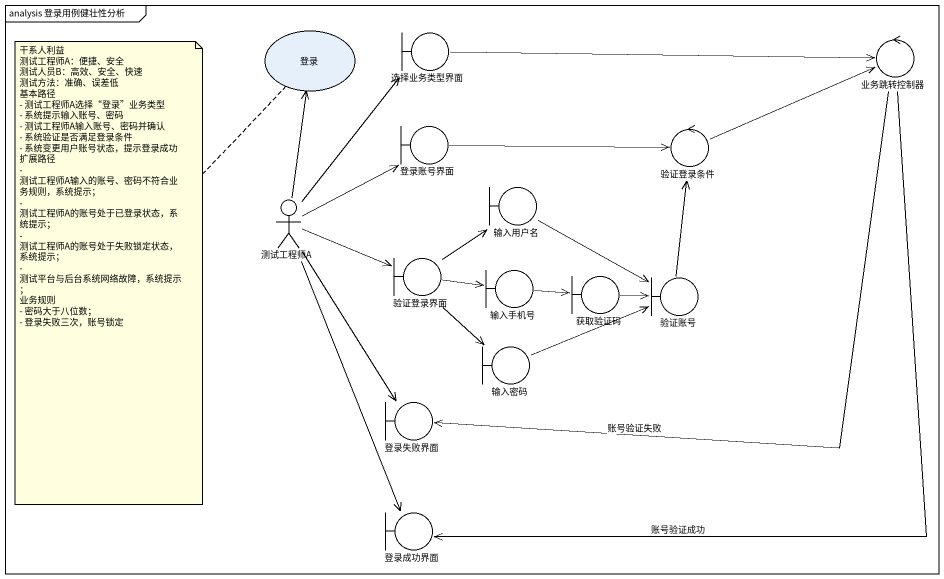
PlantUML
@startuml
mainframe analysis 登录用例健壮性分析
usecase 登录
boundary 选择业务类型界面
control 业务跳转控制器
boundary 登录账号界面
control 验证登录条件
actor 测试工程师A
boundary 输入用户名
boundary 验证登录界面
boundary 输入手机号
boundary 获取验证码
boundary 验证账号
boundary 输入密码
boundary 登录失败界面
boundary 登录成功界面
登录 <-- 测试工程师A
选择业务类型界面 -right-> 业务跳转控制器
业务跳转控制器 --> 登录失败界面 : 账号验证失败
业务跳转控制器 --> 登录成功界面 : 账号验证成功
登录账号界面 -right-> 验证登录条件
验证登录条件 -right-> 业务跳转控制器
测试工程师A -up-> 选择业务类型界面
测试工程师A -up-> 登录账号界面
测试工程师A -right-> 验证登录界面
测试工程师A --> 登录失败界面
测试工程师A --> 登录成功界面
输入用户名 -right-> 验证账号
验证登录界面 -up-> 输入用户名
验证登录界面 -right-> 输入手机号
验证登录界面 --> 输入密码
输入手机号 -right-> 获取验证码
获取验证码 -right-> 验证账号
验证账号 -up-> 验证登录条件
输入密码 -right-> 验证账号
note bottom of 登录
  干系人利益
  测试工程师A：便捷、安全
  测试人员B：高效、安全、快速
  测试方法：准确、误差低
  基本路径
  - 测试工程师A选择“登录”业务类型
  - 系统提示输入账号、密码
  - 测试工程师A输入账号、密码并确认
  - 系统验证是否满足登录条件
  - 系统变更用户账号状态，提示登录成功
  扩展路径
  - 测试工程师A输入的账号、密码不符合业务规则，系统提示；
  - 测试工程师A的账号处于已登录状态，系统提示；
  - 测试工程师A的账号处于失败锁定状态，系统提示；
  - 测试平台与后台系统网络故障，系统提示；
  业务规则
  - 密码大于八位数；
  - 登录失败三次，账号锁定
end note
@enduml
